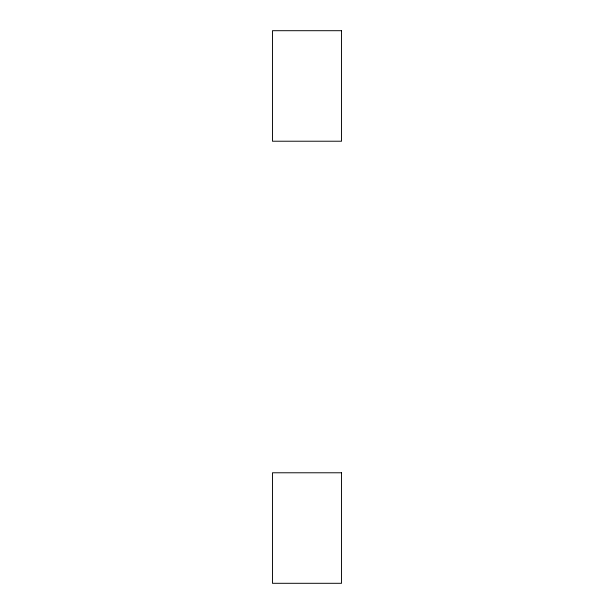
<?xml version="1.0" encoding="UTF-8"?>
<svg xmlns="http://www.w3.org/2000/svg" width="614" height="614" viewBox="0 0 614 614"><rect width="100%" height="100%" fill="white"/><g stroke="black" fill="none" stroke-linecap="round" stroke-linejoin="round"><path stroke-width="0.92" d="M341.537 30.7L272.462 30.7L272.462 141.22L341.537 141.22L341.537 30.7M341.537 472.78L272.462 472.78L272.462 583.3L341.537 583.3L341.537 472.78"/></g></svg>
